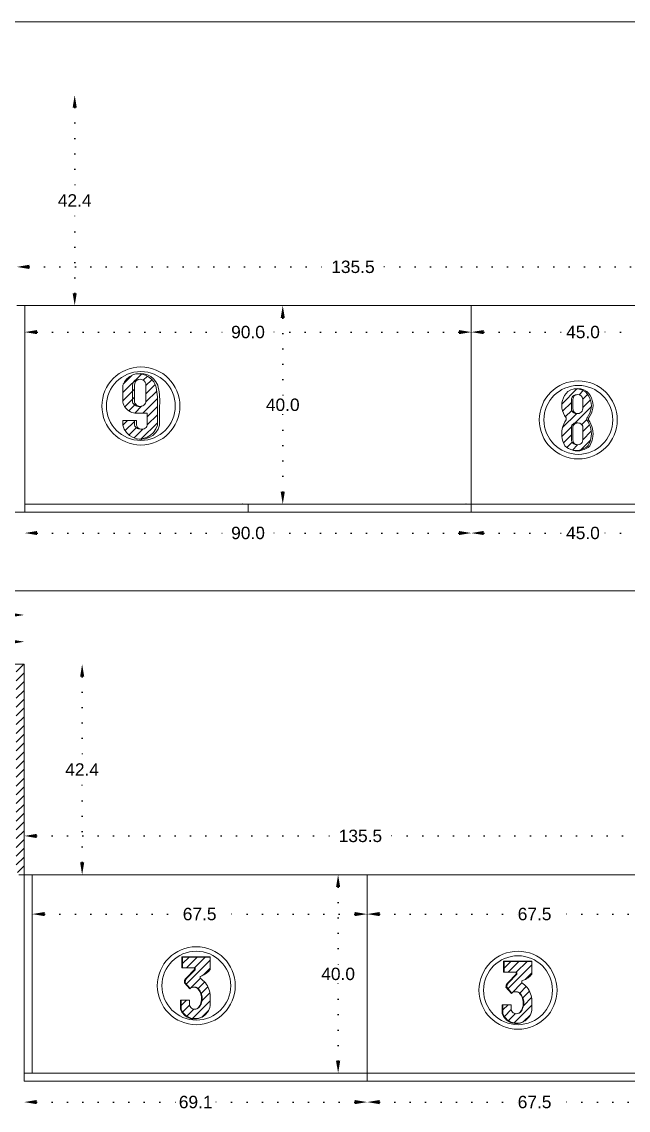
# Model space of a CAD drawing. Header units: inches. Extents: x 104 to 9740, y 936 to 6735.
# Drawn here: x 3613.3 to 3735.6, y 2143.8 to 2363.1 of the extents above; entities that cross this region are included whole.
import ezdxf

# ---------------------------------------------------------------- set-up
doc = ezdxf.new("R2010")
doc.units = ezdxf.units.IN
doc.header["$MEASUREMENT"] = 0
doc.linetypes.add('ACAD_ISO07W100', pattern=[3, 0, -3])
doc.styles.get("Standard").update_dxf_attribs({"font": 'arial.ttf'})
doc.dimstyles.new('Copy of Standard', dxfattribs={"dimtxt": 2.5, "dimasz": 2.5, "dimexe": 0.18, "dimexo": 0.0625, "dimgap": 0.09, "dimtad": 0, "dimtih": 1, "dimtoh": 1, "dimdec": 1, "dimzin": 0, "dimdsep": 46, "dimtxsty": 'Standard', "dimcen": 0.09, "dimse1": 1, "dimse2": 1, "dimadec": 0, "dimazin": 0, "dimtfac": 1, "dimtdec": 1, "dimtix": 1, "dimtofl": 0, "dimtmove": 0, "dimatfit": 3, "dimfxl": 1, "dimtolj": 1, "dimtzin": 0, "dimarcsym": 0})

# ---------------------------------------------------------------- blocks, each defined once
blk = doc.blocks.new('*D350')
at = {"color": 0, "linetype": 'ACAD_ISO07W100', "lineweight": -2, "transparency": 16777216}
for p, q in [((3624.01, 2345.81), (3624.01, 2328.45)), ((3624.01, 2308.41), (3624.01, 2325.76))]:
    blk.add_line(p, q, dxfattribs=at)
at = {"color": 0, "transparency": 16777216}
for points in [[(3623.6, 2345.81), (3624.43, 2345.81), (3624.01, 2348.31)], [(3623.6, 2308.41), (3624.43, 2308.41), (3624.01, 2305.91)]]:
    blk.add_solid(points, dxfattribs=at)
at = {"layer": 'Defpoints', "color": 0, "transparency": 16777216}
for p in [(3612.34, 2348.31), (3624.01, 2348.31), (3612.34, 2305.91)]:
    blk.add_point(p, dxfattribs=at)
at = {"color": 0, "lineweight": 20, "transparency": 16777216, "insert": (3624.01, 2327.11), "char_height": 2.5, "attachment_point": 5}
blk.add_mtext('\\A1;42.4', dxfattribs=at)
blk = doc.blocks.new('*D357')
at = {"color": 0, "linetype": 'ACAD_ISO07W100', "lineweight": -2, "transparency": 16777216}
for p, q in [((3614.84, 2313.71), (3675.89, 2313.71)), ((3745.34, 2313.71), (3684.29, 2313.71))]:
    blk.add_line(p, q, dxfattribs=at)
at = {"color": 0, "transparency": 16777216}
for points in [[(3614.84, 2314.13), (3614.84, 2313.29), (3612.34, 2313.71)], [(3745.34, 2314.13), (3745.34, 2313.29), (3747.84, 2313.71)]]:
    blk.add_solid(points, dxfattribs=at)
at = {"layer": 'Defpoints', "color": 0, "transparency": 16777216}
for p in [(3747.84, 2313.71), (3612.34, 2305.91), (3747.84, 2305.91)]:
    blk.add_point(p, dxfattribs=at)
at = {"color": 0, "lineweight": 20, "transparency": 16777216, "insert": (3680.09, 2313.71), "char_height": 2.5, "attachment_point": 5}
blk.add_mtext('\\A1;135.5', dxfattribs=at)
blk = doc.blocks.new('*D329')
at = {"color": 0, "linetype": 'ACAD_ISO07W100', "lineweight": -2, "transparency": 16777216}
for p, q in [((3706.44, 2300.57), (3723.07, 2300.57)), ((3746.44, 2300.57), (3729.84, 2300.57))]:
    blk.add_line(p, q, dxfattribs=at)
at = {"color": 0, "transparency": 16777216}
for points in [[(3706.44, 2300.99), (3706.44, 2300.15), (3703.94, 2300.57)], [(3746.44, 2300.99), (3746.44, 2300.15), (3748.94, 2300.57)]]:
    blk.add_solid(points, dxfattribs=at)
at = {"layer": 'Defpoints', "color": 0, "transparency": 16777216}
for p in [(3748.94, 2300.57), (3703.94, 2265.91), (3748.94, 2265.91)]:
    blk.add_point(p, dxfattribs=at)
at = {"color": 0, "lineweight": 20, "transparency": 16777216, "insert": (3726.45, 2300.57), "char_height": 2.5, "attachment_point": 5}
blk.add_mtext('\\A1;45.0', dxfattribs=at)
blk = doc.blocks.new('*D358')
at = {"color": 0, "linetype": 'ACAD_ISO07W100', "lineweight": -2, "transparency": 16777216}
for p, q in [((3616.44, 2300.57), (3655.61, 2300.57)), ((3701.44, 2300.57), (3662.28, 2300.57))]:
    blk.add_line(p, q, dxfattribs=at)
at = {"color": 0, "transparency": 16777216}
for points in [[(3616.44, 2300.99), (3616.44, 2300.15), (3613.94, 2300.57)], [(3701.44, 2300.99), (3701.44, 2300.15), (3703.94, 2300.57)]]:
    blk.add_solid(points, dxfattribs=at)
at = {"layer": 'Defpoints', "color": 0, "transparency": 16777216}
for p in [(3613.94, 2305.91), (3703.94, 2305.91), (3613.94, 2300.57)]:
    blk.add_point(p, dxfattribs=at)
at = {"color": 0, "lineweight": 20, "transparency": 16777216, "insert": (3658.94, 2300.57), "char_height": 2.5, "attachment_point": 5}
blk.add_mtext('\\A1;90.0', dxfattribs=at)
blk = doc.blocks.new('*D359')
at = {"color": 0, "linetype": 'ACAD_ISO07W100', "lineweight": -2, "transparency": 16777216}
for p, q in [((3616.44, 2260.08), (3655.61, 2260.08)), ((3701.44, 2260.08), (3662.28, 2260.08))]:
    blk.add_line(p, q, dxfattribs=at)
at = {"color": 0, "transparency": 16777216}
for points in [[(3616.44, 2260.5), (3616.44, 2259.67), (3613.94, 2260.08)], [(3701.44, 2260.5), (3701.44, 2259.67), (3703.94, 2260.08)]]:
    blk.add_solid(points, dxfattribs=at)
at = {"layer": 'Defpoints', "color": 0, "transparency": 16777216}
for p in [(3703.94, 2265.91), (3613.94, 2264.31), (3703.94, 2260.08)]:
    blk.add_point(p, dxfattribs=at)
at = {"color": 0, "lineweight": 20, "transparency": 16777216, "insert": (3658.94, 2260.08), "char_height": 2.5, "attachment_point": 5}
blk.add_mtext('\\A1;90.0', dxfattribs=at)
blk = doc.blocks.new('*D360')
at = {"color": 0, "linetype": 'ACAD_ISO07W100', "lineweight": -2, "transparency": 16777216}
for p, q in [((3706.44, 2260.08), (3723.06, 2260.08)), ((3746.44, 2260.08), (3729.83, 2260.08))]:
    blk.add_line(p, q, dxfattribs=at)
at = {"color": 0, "transparency": 16777216}
for points in [[(3706.44, 2260.5), (3706.44, 2259.67), (3703.94, 2260.08)], [(3746.44, 2260.5), (3746.44, 2259.67), (3748.94, 2260.08)]]:
    blk.add_solid(points, dxfattribs=at)
at = {"layer": 'Defpoints', "color": 0, "transparency": 16777216}
for p in [(3703.94, 2264.31), (3748.94, 2264.31), (3703.94, 2260.08)]:
    blk.add_point(p, dxfattribs=at)
at = {"color": 0, "lineweight": 20, "transparency": 16777216, "insert": (3726.44, 2260.08), "char_height": 2.5, "attachment_point": 5}
blk.add_mtext('\\A1;45.0', dxfattribs=at)
blk = doc.blocks.new('*D330')
at = {"color": 0, "linetype": 'ACAD_ISO07W100', "lineweight": -2, "transparency": 16777216}
for p, q in [((3665.94, 2303.41), (3665.94, 2287.27)), ((3665.94, 2268.41), (3665.94, 2284.54))]:
    blk.add_line(p, q, dxfattribs=at)
at = {"color": 0, "transparency": 16777216}
for points in [[(3665.52, 2303.41), (3666.36, 2303.41), (3665.94, 2305.91)], [(3665.52, 2268.41), (3666.36, 2268.41), (3665.94, 2265.91)]]:
    blk.add_solid(points, dxfattribs=at)
at = {"layer": 'Defpoints', "color": 0, "transparency": 16777216}
for p in [(3658.94, 2305.91), (3658.94, 2265.91), (3665.94, 2265.91)]:
    blk.add_point(p, dxfattribs=at)
at = {"color": 0, "lineweight": 20, "transparency": 16777216, "insert": (3665.94, 2285.91), "char_height": 2.5, "attachment_point": 5}
blk.add_mtext('\\A1;40.0', dxfattribs=at)
blk = doc.blocks.new('*D373')
at = {"color": 0, "linetype": 'ACAD_ISO07W100', "lineweight": -2, "transparency": 16777216}
for p, q in [((3625.51, 2231.13), (3625.51, 2213.78)), ((3625.51, 2193.73), (3625.51, 2211.09))]:
    blk.add_line(p, q, dxfattribs=at)
at = {"color": 0, "transparency": 16777216}
for points in [[(3625.1, 2231.13), (3625.93, 2231.13), (3625.51, 2233.63)], [(3625.1, 2193.73), (3625.93, 2193.73), (3625.51, 2191.23)]]:
    blk.add_solid(points, dxfattribs=at)
at = {"layer": 'Defpoints', "color": 0, "transparency": 16777216}
for p in [(3613.84, 2233.63), (3625.51, 2233.63), (3613.84, 2191.23)]:
    blk.add_point(p, dxfattribs=at)
at = {"color": 0, "lineweight": 20, "transparency": 16777216, "insert": (3625.51, 2212.43), "char_height": 2.5, "attachment_point": 5}
blk.add_mtext('\\A1;42.4', dxfattribs=at)
blk = doc.blocks.new('*D374')
at = {"color": 0, "linetype": 'ACAD_ISO07W100', "lineweight": -2, "transparency": 16777216}
for p, q in [((3580.84, 2243.57), (3592.75, 2243.57)), ((3611.34, 2243.57), (3599.44, 2243.57))]:
    blk.add_line(p, q, dxfattribs=at)
at = {"color": 0, "transparency": 16777216}
for points in [[(3580.84, 2243.99), (3580.84, 2243.16), (3578.34, 2243.57)], [(3611.34, 2243.99), (3611.34, 2243.16), (3613.84, 2243.57)]]:
    blk.add_solid(points, dxfattribs=at)
at = {"layer": 'Defpoints', "color": 0, "transparency": 16777216}
for p in [(3613.84, 2243.57), (3578.34, 2233.63), (3613.84, 2233.63)]:
    blk.add_point(p, dxfattribs=at)
at = {"color": 0, "lineweight": 20, "transparency": 16777216, "insert": (3596.09, 2243.57), "char_height": 2.5, "attachment_point": 5}
blk.add_mtext('\\A1;35.5', dxfattribs=at)
blk = doc.blocks.new('*D375')
at = {"color": 0, "linetype": 'ACAD_ISO07W100', "lineweight": -2, "transparency": 16777216}
for p, q in [((3424.24, 2238.18), (3513.85, 2238.18)), ((3611.34, 2238.18), (3521.74, 2238.18))]:
    blk.add_line(p, q, dxfattribs=at)
at = {"color": 0, "transparency": 16777216}
for points in [[(3424.24, 2238.6), (3424.24, 2237.76), (3421.74, 2238.18)], [(3611.34, 2238.6), (3611.34, 2237.76), (3613.84, 2238.18)]]:
    blk.add_solid(points, dxfattribs=at)
at = {"layer": 'Defpoints', "color": 0, "transparency": 16777216}
for p in [(3421.74, 2238.18), (3421.74, 2233.63), (3613.84, 2233.63)]:
    blk.add_point(p, dxfattribs=at)
at = {"color": 0, "lineweight": 20, "transparency": 16777216, "insert": (3517.79, 2238.18), "char_height": 2.5, "attachment_point": 5}
blk.add_mtext('\\A1;192.1', dxfattribs=at)
blk = doc.blocks.new('*D379')
at = {"color": 0, "linetype": 'ACAD_ISO07W100', "lineweight": -2, "transparency": 16777216}
for p, q in [((3616.34, 2199.04), (3677.39, 2199.04)), ((3746.84, 2199.04), (3685.79, 2199.04))]:
    blk.add_line(p, q, dxfattribs=at)
at = {"color": 0, "transparency": 16777216}
for points in [[(3616.34, 2199.45), (3616.34, 2198.62), (3613.84, 2199.04)], [(3746.84, 2199.45), (3746.84, 2198.62), (3749.34, 2199.04)]]:
    blk.add_solid(points, dxfattribs=at)
at = {"layer": 'Defpoints', "color": 0, "transparency": 16777216}
for p in [(3749.34, 2199.04), (3613.84, 2191.23), (3749.34, 2191.23)]:
    blk.add_point(p, dxfattribs=at)
at = {"color": 0, "lineweight": 20, "transparency": 16777216, "insert": (3681.59, 2199.04), "char_height": 2.5, "attachment_point": 5}
blk.add_mtext('\\A1;135.5', dxfattribs=at)
blk = doc.blocks.new('*D337')
at = {"color": 0, "linetype": 'ACAD_ISO07W100', "lineweight": -2, "transparency": 16777216}
for p, q in [((3607.65, 2188.73), (3607.65, 2172.6)), ((3607.65, 2153.73), (3607.65, 2169.87))]:
    blk.add_line(p, q, dxfattribs=at)
at = {"color": 0, "transparency": 16777216}
for points in [[(3607.24, 2188.73), (3608.07, 2188.73), (3607.65, 2191.23)], [(3607.24, 2153.73), (3608.07, 2153.73), (3607.65, 2151.23)]]:
    blk.add_solid(points, dxfattribs=at)
at = {"layer": 'Defpoints', "color": 0, "transparency": 16777216}
for p in [(3613.84, 2191.23), (3607.65, 2151.23), (3613.84, 2151.23)]:
    blk.add_point(p, dxfattribs=at)
at = {"color": 0, "lineweight": 20, "transparency": 16777216, "insert": (3607.65, 2171.23), "char_height": 2.5, "attachment_point": 5}
blk.add_mtext('\\A1;40.0', dxfattribs=at)
blk = doc.blocks.new('*D338')
at = {"color": 0, "linetype": 'ACAD_ISO07W100', "lineweight": -2, "transparency": 16777216}
for p, q in [((3617.94, 2183.29), (3645.84, 2183.29)), ((3680.44, 2183.29), (3652.55, 2183.29))]:
    blk.add_line(p, q, dxfattribs=at)
at = {"color": 0, "transparency": 16777216}
for points in [[(3617.94, 2183.71), (3617.94, 2182.88), (3615.44, 2183.29)], [(3680.44, 2183.71), (3680.44, 2182.88), (3682.94, 2183.29)]]:
    blk.add_solid(points, dxfattribs=at)
at = {"layer": 'Defpoints', "color": 0, "transparency": 16777216}
for p in [(3615.44, 2191.23), (3682.94, 2191.23), (3682.94, 2183.29)]:
    blk.add_point(p, dxfattribs=at)
at = {"color": 0, "lineweight": 20, "transparency": 16777216, "insert": (3649.19, 2183.29), "char_height": 2.5, "attachment_point": 5}
blk.add_mtext('\\A1;67.5', dxfattribs=at)
blk = doc.blocks.new('*D339')
at = {"color": 0, "linetype": 'ACAD_ISO07W100', "lineweight": -2, "transparency": 16777216}
for p, q in [((3685.44, 2183.29), (3713.34, 2183.29)), ((3747.94, 2183.29), (3720.05, 2183.29))]:
    blk.add_line(p, q, dxfattribs=at)
at = {"color": 0, "transparency": 16777216}
for points in [[(3685.44, 2183.71), (3685.44, 2182.88), (3682.94, 2183.29)], [(3747.94, 2183.71), (3747.94, 2182.88), (3750.44, 2183.29)]]:
    blk.add_solid(points, dxfattribs=at)
at = {"layer": 'Defpoints', "color": 0, "transparency": 16777216}
for p in [(3682.94, 2191.23), (3750.44, 2191.23), (3750.44, 2183.29)]:
    blk.add_point(p, dxfattribs=at)
at = {"color": 0, "lineweight": 20, "transparency": 16777216, "insert": (3716.69, 2183.29), "char_height": 2.5, "attachment_point": 5}
blk.add_mtext('\\A1;67.5', dxfattribs=at)
blk = doc.blocks.new('*D387')
at = {"color": 0, "linetype": 'ACAD_ISO07W100', "lineweight": -2, "transparency": 16777216}
for p, q in [((3616.34, 2145.41), (3645.29, 2145.41)), ((3680.44, 2145.41), (3651.5, 2145.41))]:
    blk.add_line(p, q, dxfattribs=at)
at = {"color": 0, "transparency": 16777216}
for points in [[(3616.34, 2145.83), (3616.34, 2144.99), (3613.84, 2145.41)], [(3680.44, 2145.83), (3680.44, 2144.99), (3682.94, 2145.41)]]:
    blk.add_solid(points, dxfattribs=at)
at = {"layer": 'Defpoints', "color": 0, "transparency": 16777216}
for p in [(3613.84, 2149.63), (3682.94, 2151.23), (3682.94, 2145.41)]:
    blk.add_point(p, dxfattribs=at)
at = {"color": 0, "lineweight": 20, "transparency": 16777216, "insert": (3648.39, 2145.41), "char_height": 2.5, "attachment_point": 5}
blk.add_mtext('\\A1;69.1', dxfattribs=at)
blk = doc.blocks.new('*D388')
at = {"color": 0, "linetype": 'ACAD_ISO07W100', "lineweight": -2, "transparency": 16777216}
for p, q in [((3685.44, 2145.41), (3713.34, 2145.41)), ((3747.94, 2145.41), (3720.05, 2145.41))]:
    blk.add_line(p, q, dxfattribs=at)
at = {"color": 0, "transparency": 16777216}
for points in [[(3685.44, 2145.83), (3685.44, 2144.99), (3682.94, 2145.41)], [(3747.94, 2145.83), (3747.94, 2144.99), (3750.44, 2145.41)]]:
    blk.add_solid(points, dxfattribs=at)
at = {"layer": 'Defpoints', "color": 0, "transparency": 16777216}
for p in [(3682.94, 2151.23), (3750.44, 2149.63), (3750.44, 2145.41)]:
    blk.add_point(p, dxfattribs=at)
at = {"color": 0, "lineweight": 20, "transparency": 16777216, "insert": (3716.69, 2145.41), "char_height": 2.5, "attachment_point": 5}
blk.add_mtext('\\A1;67.5', dxfattribs=at)
blk = doc.blocks.new('*D730')
at = {"color": 0, "linetype": 'ACAD_ISO07W100', "lineweight": -2, "transparency": 16777216}
for p, q in [((3677.1, 2188.73), (3677.1, 2172.6)), ((3677.1, 2153.73), (3677.1, 2169.87))]:
    blk.add_line(p, q, dxfattribs=at)
at = {"color": 0, "transparency": 16777216}
for points in [[(3676.68, 2188.73), (3677.52, 2188.73), (3677.1, 2191.23)], [(3676.68, 2153.73), (3677.52, 2153.73), (3677.1, 2151.23)]]:
    blk.add_solid(points, dxfattribs=at)
at = {"layer": 'Defpoints', "color": 0, "transparency": 16777216}
for p in [(3677.1, 2191.23), (3682.94, 2191.23), (3682.94, 2151.23)]:
    blk.add_point(p, dxfattribs=at)
at = {"color": 0, "lineweight": 20, "transparency": 16777216, "insert": (3677.1, 2171.23), "char_height": 2.5, "attachment_point": 5}
blk.add_mtext('\\A1;40.0', dxfattribs=at)

msp = doc.modelspace()

# ---------------------------------------------------------------- hatches: boundary and pattern name
at = {"lineweight": 20}
h = msp.add_hatch(dxfattribs=at)
h.set_pattern_fill('ANSI31', color=256, scale=9.218651)
h.set_pattern_definition([(45, (3032.6386, 2831.3148), (-0.8148213, 0.8148213), [])])
h.paths.add_polyline_path([(3640.67, 2285.61), (3640.68, 2285.78), (3640.7, 2286.21), (3640.7, 2286.64), (3640.69, 2287.07), (3640.67, 2287.5), (3640.64, 2288.01), (3640.58, 2288.48), (3640.51, 2288.94), (3640.41, 2289.41), (3640.29, 2289.87), (3639.94, 2290.52), (3639.47, 2291.09), (3638.9, 2291.56), (3638.25, 2291.9), (3637.54, 2292.12), (3636.81, 2292.19), (3636.36, 2292.15), (3635.76, 2291.96), (3635.1, 2291.61), (3634.52, 2291.14), (3634.05, 2290.56), (3633.7, 2289.91), (3633.7, 2286.47), (3633.78, 2286.16), (3633.9, 2285.87), (3634.05, 2285.58), (3634.24, 2285.32), (3634.45, 2285.08), (3634.69, 2284.86), (3634.95, 2284.68), (3635.23, 2284.52), (3635.52, 2284.4), (3635.83, 2284.31), (3636.15, 2284.25), (3636.2, 2284.25), (3638.2, 2284.25), (3638.62, 2284.24), (3638.62, 2281.79), (3638.52, 2281.57), (3638.39, 2281.38), (3638.21, 2281.22), (3638.01, 2281.11), (3637.78, 2281.03), (3637.54, 2281.01), (3637.31, 2281.03), (3636.9, 2281.08), (3636.68, 2281.15), (3636.47, 2281.27), (3636.3, 2281.43), (3636.16, 2281.62), (3636.07, 2281.83), (3636.07, 2282.77), (3633.7, 2282.77), (3633.7, 2281.79), (3634, 2281.01), (3634.47, 2280.32), (3635.07, 2279.74), (3635.79, 2279.31), (3636.48, 2279.08), (3637, 2279.02), (3637.82, 2279.11), (3638.6, 2279.38), (3639.31, 2279.8), (3639.91, 2280.37), (3640.37, 2281.06), (3640.67, 2281.83)])
h.paths.add_polyline_path([(3638.13, 2286.02), (3637.94, 2285.85), (3637.72, 2285.71), (3637.47, 2285.63), (3637.22, 2285.6), (3636.96, 2285.63), (3636.71, 2285.71), (3636.49, 2285.85), (3636.3, 2286.02), (3636.16, 2286.24), (3636.06, 2286.47), (3636.06, 2289.91), (3636.1, 2290.21), (3636.21, 2290.48), (3636.4, 2290.72), (3636.64, 2290.91), (3636.92, 2291.02), (3637.22, 2291.06), (3637.51, 2291.02), (3637.79, 2290.91), (3638.03, 2290.72), (3638.22, 2290.48), (3638.33, 2290.21), (3638.37, 2289.91), (3638.37, 2286.47), (3638.27, 2286.24)], flags=16)
h = msp.add_hatch(dxfattribs=at)
h.set_pattern_fill('ANSI31', color=256, scale=9.218651)
h.set_pattern_definition([(45, (3103.1404, 2828.9644), (-0.8148213, 0.8148213), [])])
h.paths.add_polyline_path([(3727.22, 2283.24), (3727.28, 2283.31), (3727.58, 2283.74), (3727.82, 2284.21), (3727.99, 2284.7), (3728.1, 2285.21), (3728.13, 2285.74), (3728.1, 2286.26), (3727.99, 2286.77), (3727.82, 2287.27), (3727.58, 2287.73), (3727.28, 2288.16), (3726.92, 2288.55), (3726.33, 2288.88), (3725.69, 2289.08), (3725.01, 2289.15), (3724.5, 2289.1), (3723.99, 2288.94), (3723.39, 2288.6), (3723.03, 2288.21), (3722.73, 2287.78), (3722.49, 2287.31), (3722.31, 2286.81), (3722.2, 2286.29), (3722.17, 2285.76), (3722.2, 2285.23), (3722.31, 2284.72), (3722.49, 2284.22), (3722.73, 2283.75), (3723.03, 2283.31), (3723.09, 2283.25), (3723.09, 2282.92), (3722.82, 2282.5), (3722.59, 2282.04), (3722.4, 2281.57), (3722.27, 2281.08), (3722.19, 2280.58), (3722.17, 2280.07), (3722.19, 2279.57), (3722.27, 2279.07), (3722.4, 2278.58), (3722.59, 2278.1), (3722.82, 2277.65), (3723.17, 2277.35), (3723.55, 2277.1), (3723.97, 2276.91), (3724.37, 2276.77), (3724.56, 2276.74), (3725.01, 2276.71), (3725.47, 2276.74), (3725.92, 2276.82), (3726.35, 2276.97), (3726.76, 2277.16), (3727.14, 2277.41), (3727.49, 2277.7), (3727.72, 2278.15), (3727.9, 2278.62), (3728.03, 2279.11), (3728.11, 2279.6), (3728.13, 2280.1), (3728.11, 2280.6), (3728.03, 2281.1), (3727.9, 2281.59), (3727.72, 2282.05), (3727.49, 2282.5), (3727.22, 2282.92)])
h.paths.add_polyline_path([(3725.81, 2282.2), (3726, 2282.1), (3726.16, 2281.97), (3726.3, 2281.81), (3726.4, 2281.63), (3726.4, 2278.85), (3726.37, 2278.59), (3726.27, 2278.35), (3726.11, 2278.15), (3725.9, 2277.99), (3725.66, 2277.89), (3725.4, 2277.85), (3725.15, 2277.89), (3724.84, 2277.94), (3724.61, 2278.04), (3724.4, 2278.19), (3724.24, 2278.4), (3724.14, 2278.64), (3724.11, 2278.89), (3724.11, 2281.64), (3724.21, 2281.82), (3724.35, 2281.98), (3724.51, 2282.11), (3724.69, 2282.2), (3724.89, 2282.26), (3725.1, 2282.28), (3725.4, 2282.27), (3725.61, 2282.25)], flags=16)
h.paths.add_polyline_path([(3725.66, 2284.18), (3725.4, 2284.14), (3725.1, 2284.13), (3724.84, 2284.17), (3724.61, 2284.27), (3724.4, 2284.42), (3724.24, 2284.63), (3724.14, 2284.87), (3724.11, 2285.12), (3724.11, 2286.95), (3724.14, 2287.21), (3724.24, 2287.45), (3724.4, 2287.66), (3724.61, 2287.81), (3724.84, 2287.91), (3725.15, 2287.96), (3725.4, 2287.99), (3725.66, 2287.96), (3725.9, 2287.86), (3726.11, 2287.7), (3726.27, 2287.49), (3726.37, 2287.25), (3726.4, 2286.99), (3726.4, 2285.14), (3726.37, 2284.88), (3726.27, 2284.64), (3726.11, 2284.44), (3725.9, 2284.28)], flags=16)
h = msp.add_hatch(dxfattribs=at)
h.set_pattern_fill('ANSI31', color=256, scale=10)
h.set_pattern_definition([(45, (1876.976, -105.9893), (-0.8838835, 0.8838835), [])])
h.paths.add_polyline_path([(3612.24, 2192.03), (3612.74, 2191.23), (3613.84, 2191.23), (3613.84, 2233.63), (3612.24, 2233.63)])
h = msp.add_hatch(dxfattribs=at)
h.set_pattern_fill('ANSI31', color=256, scale=9.218651)
h.set_pattern_definition([(45, (2936.7674, 2714.2647), (-0.8148213, 0.8148213), [])])
h.paths.add_polyline_path([(3651.32, 2174.64), (3645.76, 2174.64), (3645.76, 2172.49), (3648.18, 2172.49), (3648.32, 2172.45), (3648.32, 2172.09), (3646.6, 2170.35), (3646.49, 2170.23), (3646.45, 2170.16), (3646.4, 2170.09), (3646.37, 2170.02), (3646.34, 2169.94), (3646.31, 2169.87), (3646.29, 2169.79), (3646.27, 2169.71), (3646.26, 2169.54), (3646.26, 2169.46), (3647.27, 2168.29), (3647.3, 2168.32), (3647.43, 2168.41), (3647.56, 2168.48), (3647.71, 2168.53), (3647.86, 2168.57), (3648.02, 2168.58), (3648.15, 2168.58), (3648.31, 2168.57), (3648.46, 2168.54), (3648.6, 2168.48), (3648.74, 2168.41), (3648.86, 2168.32), (3648.97, 2168.21), (3649.16, 2167.98), (3649.32, 2167.73), (3649.46, 2167.47), (3649.57, 2167.19), (3649.64, 2166.9), (3649.69, 2166.61), (3649.71, 2166.31), (3649.69, 2166.02), (3649.65, 2165.72), (3649.57, 2165.44), (3649.47, 2165.16), (3649.33, 2164.89), (3649.24, 2164.69), (3649.11, 2164.52), (3648.94, 2164.38), (3648.75, 2164.27), (3648.62, 2164.23), (3648.41, 2164.16), (3648.19, 2164.14), (3647.97, 2164.16), (3647.76, 2164.23), (3647.57, 2164.34), (3647.4, 2164.48), (3647.27, 2164.66), (3647.17, 2164.85), (3647.17, 2165.96), (3645.49, 2165.96), (3645.49, 2164.16), (3645.61, 2163.88), (3645.76, 2163.61), (3645.93, 2163.36), (3646.13, 2163.13), (3646.36, 2162.92), (3646.6, 2162.74), (3646.86, 2162.58), (3647.13, 2162.45), (3647.42, 2162.34), (3647.72, 2162.27), (3648.02, 2162.23), (3648.33, 2162.22), (3648.69, 2162.25), (3649.05, 2162.32), (3649.41, 2162.44), (3649.67, 2162.55), (3649.94, 2162.72), (3650.24, 2162.95), (3650.51, 2163.21), (3650.74, 2163.49), (3650.95, 2163.81), (3651.11, 2164.14), (3651.24, 2164.49), (3651.32, 2164.85), (3651.32, 2166.74), (3651.3, 2167.1), (3651.26, 2167.46), (3651.18, 2167.82), (3651.07, 2168.16), (3650.94, 2168.5), (3650.77, 2168.82), (3650.58, 2169.13), (3650.36, 2169.42), (3650.12, 2169.69), (3649.86, 2169.94), (3649.57, 2170.17), (3649.27, 2170.37), (3649.27, 2170.74), (3649.47, 2170.8), (3649.66, 2170.88), (3649.86, 2170.97), (3650.04, 2171.06), (3650.22, 2171.16), (3650.4, 2171.28), (3650.57, 2171.4), (3650.73, 2171.53), (3650.89, 2171.66), (3651.04, 2171.81), (3651.18, 2171.96), (3651.32, 2172.12)])
h = msp.add_hatch(dxfattribs=at)
h.set_pattern_fill('ANSI31', color=256, scale=9.218651)
h.set_pattern_definition([(45, (3001.594, 2713.3481), (-0.8148213, 0.8148213), [])])
h.paths.add_polyline_path([(3716.15, 2173.73), (3710.58, 2173.73), (3710.58, 2171.57), (3713.01, 2171.57), (3713.14, 2171.53), (3713.14, 2171.17), (3711.43, 2169.44), (3711.32, 2169.31), (3711.27, 2169.24), (3711.23, 2169.17), (3711.19, 2169.1), (3711.16, 2169.03), (3711.14, 2168.95), (3711.11, 2168.87), (3711.1, 2168.79), (3711.08, 2168.63), (3711.09, 2168.54), (3712.09, 2167.37), (3712.13, 2167.4), (3712.25, 2167.49), (3712.39, 2167.56), (3712.54, 2167.62), (3712.69, 2167.65), (3712.84, 2167.66), (3712.98, 2167.66), (3713.13, 2167.65), (3713.28, 2167.62), (3713.43, 2167.57), (3713.56, 2167.49), (3713.69, 2167.4), (3713.8, 2167.3), (3713.99, 2167.07), (3714.15, 2166.82), (3714.29, 2166.55), (3714.39, 2166.27), (3714.47, 2165.99), (3714.52, 2165.69), (3714.53, 2165.4), (3714.52, 2165.1), (3714.48, 2164.81), (3714.4, 2164.52), (3714.29, 2164.24), (3714.16, 2163.97), (3714.07, 2163.78), (3713.93, 2163.6), (3713.77, 2163.46), (3713.58, 2163.35), (3713.45, 2163.31), (3713.24, 2163.25), (3713.02, 2163.22), (3712.8, 2163.25), (3712.59, 2163.31), (3712.4, 2163.42), (3712.23, 2163.56), (3712.1, 2163.74), (3712, 2163.94), (3712, 2165.04), (3710.32, 2165.04), (3710.32, 2163.24), (3710.44, 2162.96), (3710.58, 2162.7), (3710.76, 2162.45), (3710.96, 2162.22), (3711.18, 2162.01), (3711.42, 2161.82), (3711.69, 2161.66), (3711.96, 2161.53), (3712.25, 2161.43), (3712.54, 2161.36), (3712.85, 2161.31), (3713.15, 2161.3), (3713.52, 2161.33), (3713.88, 2161.41), (3714.23, 2161.52), (3714.49, 2161.64), (3714.77, 2161.8), (3715.07, 2162.03), (3715.33, 2162.29), (3715.57, 2162.58), (3715.77, 2162.89), (3715.94, 2163.22), (3716.06, 2163.58), (3716.15, 2163.94), (3716.15, 2165.82), (3716.13, 2166.19), (3716.08, 2166.55), (3716.01, 2166.9), (3715.9, 2167.25), (3715.76, 2167.58), (3715.6, 2167.91), (3715.41, 2168.22), (3715.19, 2168.51), (3714.95, 2168.78), (3714.68, 2169.03), (3714.4, 2169.25), (3714.1, 2169.45), (3714.1, 2169.82), (3714.3, 2169.89), (3714.49, 2169.96), (3714.68, 2170.05), (3714.87, 2170.14), (3715.05, 2170.25), (3715.23, 2170.36), (3715.4, 2170.48), (3715.56, 2170.61), (3715.72, 2170.75), (3715.87, 2170.89), (3716.01, 2171.04), (3716.15, 2171.2)])

# ---------------------------------------------------------------- linework, layer by layer
for p, q in [((3808.74, 2363.11), (3404.34, 2363.11)), ((3747.84, 2305.91), (3612.34, 2305.91)), ((3613.94, 2305.91), (3613.94, 2264.31)), ((3703.94, 2265.91), (3703.94, 2305.91)), ((3725.2, 2282.25), (3724.99, 2282.2)), ((3725.4, 2282.27), (3725.2, 2282.25)), ((3747.84, 2265.91), (3613.94, 2265.91)), ((3658.94, 2265.91), (3658.94, 2264.31)), ((3703.94, 2265.91), (3703.94, 2264.31)), ((3747.84, 2264.31), (3611.24, 2264.31)), ((3810.24, 2248.43), (3405.84, 2248.43)), ((3421.74, 2233.63), (3613.84, 2233.63)), ((3613.84, 2233.63), (3578.34, 2233.63)), ((3613.84, 2233.63), (3613.84, 2191.23)), ((3613.84, 2191.23), (3612.74, 2191.23)), ((3613.84, 2192.03), (3613.84, 2149.63)), ((3749.34, 2191.23), (3613.84, 2191.23)), ((3615.44, 2191.23), (3615.44, 2151.23)), ((3682.94, 2149.63), (3682.94, 2191.23)), ((3645.6, 2174.7), (3645.6, 2172.49)), ((3645.76, 2174.64), (3645.76, 2172.49)), ((3710.43, 2173.79), (3710.43, 2171.57)), ((3710.58, 2173.73), (3710.58, 2171.57)), ((3645.6, 2172.49), (3645.76, 2172.49)), ((3645.76, 2172.49), (3648.18, 2172.49)), ((3648.18, 2172.49), (3648.32, 2172.45)), ((3648.32, 2172.45), (3648.32, 2172.09)), ((3710.43, 2171.57), (3710.58, 2171.57)), ((3710.58, 2171.57), (3713.01, 2171.57)), ((3713.01, 2171.57), (3713.14, 2171.53)), ((3713.14, 2171.53), (3713.14, 2171.17)), ((3648.62, 2164.23), (3648.41, 2164.16)), ((3713.45, 2163.31), (3713.24, 2163.25)), ((3750.44, 2151.23), (3613.84, 2151.23)), ((3749.34, 2149.63), (3613.84, 2149.63))]:
    msp.add_line(p, q, dxfattribs=at)
for points in [[(3635.76, 2291.96), (3636.36, 2292.15), (3636.47, 2292.18), (3637.22, 2292.25), (3637.96, 2292.18), (3638.67, 2291.96), (3639.33, 2291.61), (3639.91, 2291.14), (3640.38, 2290.56), (3640.74, 2289.91), (3640.86, 2289.44), (3640.95, 2288.97), (3641.03, 2288.5), (3641.08, 2288.03), (3641.12, 2287.52), (3641.14, 2287.08), (3641.15, 2286.65), (3641.14, 2286.21), (3641.13, 2285.78), (3641.12, 2285.6), (3641.12, 2281.79), (3640.82, 2281.01), (3640.35, 2280.32), (3639.74, 2279.74), (3639.03, 2279.31), (3638.24, 2279.05), (3637.54, 2278.97)], [(3636.48, 2279.08), (3637, 2279.02), (3637.82, 2279.11), (3638.6, 2279.38), (3639.31, 2279.8), (3639.91, 2280.37), (3640.37, 2281.06), (3640.67, 2281.83), (3640.67, 2285.61), (3640.68, 2285.78), (3640.7, 2286.21), (3640.7, 2286.64), (3640.69, 2287.07), (3640.67, 2287.5), (3640.64, 2288.01), (3640.58, 2288.48), (3640.51, 2288.94), (3640.41, 2289.41), (3640.29, 2289.87), (3639.94, 2290.52), (3639.47, 2291.09), (3638.9, 2291.56), (3638.25, 2291.9), (3637.54, 2292.12), (3636.81, 2292.19), (3636.36, 2292.15)], [(3635.76, 2291.96), (3635.1, 2291.61), (3634.52, 2291.14), (3634.05, 2290.56), (3633.7, 2289.91), (3633.7, 2286.47), (3633.78, 2286.16), (3633.9, 2285.87), (3634.05, 2285.58), (3634.24, 2285.32), (3634.45, 2285.08), (3634.69, 2284.86), (3634.95, 2284.68), (3635.23, 2284.52), (3635.52, 2284.4), (3635.83, 2284.31), (3636.15, 2284.25), (3636.2, 2284.25), (3636.47, 2284.24), (3638.62, 2284.24)], [(3636.81, 2291.01), (3636.51, 2290.97), (3636.23, 2290.86), (3636, 2290.68), (3635.81, 2290.44), (3635.7, 2290.16), (3635.66, 2289.87), (3635.66, 2286.47), (3635.76, 2286.23), (3635.9, 2286.02), (3636.09, 2285.85), (3636.31, 2285.71), (3636.55, 2285.63), (3636.81, 2285.61), (3637.22, 2285.6), (3637.47, 2285.63), (3637.72, 2285.71), (3637.94, 2285.85), (3638.13, 2286.02), (3638.27, 2286.24), (3638.37, 2286.47), (3638.37, 2289.91)], [(3638.37, 2289.91), (3638.33, 2290.21), (3638.22, 2290.48), (3638.03, 2290.72), (3637.79, 2290.91), (3637.51, 2291.02), (3637.22, 2291.06), (3636.92, 2291.02), (3636.64, 2290.91), (3636.4, 2290.72), (3636.21, 2290.48), (3636.1, 2290.21), (3636.06, 2289.91), (3636.06, 2286.47), (3636.16, 2286.24), (3636.3, 2286.02), (3636.49, 2285.85), (3636.71, 2285.71), (3636.96, 2285.63), (3637.22, 2285.6)], [(3723.09, 2282.92), (3723.09, 2283.25), (3723.03, 2283.31), (3722.73, 2283.75), (3722.49, 2284.22), (3722.31, 2284.72), (3722.2, 2285.23), (3722.17, 2285.76), (3722.2, 2286.29), (3722.31, 2286.81), (3722.49, 2287.31), (3722.73, 2287.78), (3723.03, 2288.21), (3723.39, 2288.6), (3723.99, 2288.94), (3724.5, 2289.1), (3724.64, 2289.14)], [(3724.37, 2276.77), (3724.56, 2276.74), (3725.01, 2276.71), (3725.47, 2276.74), (3725.92, 2276.82), (3726.35, 2276.97), (3726.76, 2277.16), (3727.14, 2277.41), (3727.49, 2277.7), (3727.72, 2278.15), (3727.9, 2278.62), (3728.03, 2279.11), (3728.11, 2279.6), (3728.13, 2280.1), (3728.11, 2280.6), (3728.03, 2281.1), (3727.9, 2281.59), (3727.72, 2282.05), (3727.49, 2282.5), (3727.22, 2282.92), (3727.22, 2283.24), (3727.28, 2283.31), (3727.58, 2283.74), (3727.82, 2284.21), (3727.99, 2284.7), (3728.1, 2285.21), (3728.13, 2285.74), (3728.1, 2286.26), (3727.99, 2286.77), (3727.82, 2287.27), (3727.58, 2287.73), (3727.28, 2288.16), (3726.92, 2288.55), (3726.33, 2288.88), (3725.69, 2289.08), (3725.01, 2289.15), (3724.5, 2289.1)], [(3725.15, 2287.96), (3724.9, 2287.86), (3724.7, 2287.7), (3724.54, 2287.49), (3724.44, 2287.25), (3724.4, 2286.99), (3724.4, 2285.14), (3724.44, 2284.88), (3724.54, 2284.64), (3724.7, 2284.44), (3724.9, 2284.28), (3725.15, 2284.18), (3725.4, 2284.14)], [(3727.54, 2282.92), (3727.54, 2283.25), (3727.6, 2283.31), (3727.91, 2283.75), (3728.15, 2284.22), (3728.32, 2284.72), (3728.43, 2285.23), (3728.47, 2285.76), (3728.43, 2286.29), (3728.32, 2286.81), (3728.15, 2287.31), (3727.91, 2287.78), (3727.6, 2288.21), (3727.24, 2288.6), (3726.65, 2288.94), (3726, 2289.14), (3725.32, 2289.21), (3724.64, 2289.14)], [(3637.54, 2281.01), (3637.78, 2281.03), (3638.01, 2281.11), (3638.21, 2281.22), (3638.39, 2281.38), (3638.52, 2281.57), (3638.62, 2281.79), (3638.62, 2284.24), (3638.2, 2284.25), (3636.2, 2284.25)], [(3637.41, 2278.95), (3636.58, 2279.05), (3636.48, 2279.08), (3635.79, 2279.31), (3635.07, 2279.74), (3634.47, 2280.32), (3634, 2281.01), (3633.7, 2281.79), (3633.7, 2282.77), (3636.07, 2282.77), (3636.47, 2282.77), (3636.47, 2281.79), (3636.57, 2281.57), (3636.7, 2281.38), (3636.88, 2281.22), (3637.08, 2281.11), (3637.31, 2281.03)], [(3637.54, 2281.01), (3637.31, 2281.03), (3636.9, 2281.08), (3636.68, 2281.15), (3636.47, 2281.27), (3636.3, 2281.43), (3636.16, 2281.62), (3636.07, 2281.83), (3636.07, 2282.77)], [(3723.09, 2282.92), (3722.82, 2282.5), (3722.59, 2282.04), (3722.4, 2281.57), (3722.27, 2281.08), (3722.19, 2280.58), (3722.17, 2280.07), (3722.19, 2279.57), (3722.27, 2279.07), (3722.4, 2278.58), (3722.59, 2278.1), (3722.82, 2277.65), (3723.17, 2277.35), (3723.55, 2277.1), (3723.97, 2276.91), (3724.37, 2276.77), (3724.41, 2276.76)], [(3724.99, 2282.2), (3724.81, 2282.1), (3724.64, 2281.97), (3724.51, 2281.81), (3724.4, 2281.63), (3724.4, 2278.85), (3724.44, 2278.59), (3724.54, 2278.35), (3724.7, 2278.15), (3724.9, 2277.99), (3725.15, 2277.89)], [(3724.41, 2276.76), (3724.86, 2276.67), (3725.32, 2276.64), (3725.78, 2276.67), (3726.23, 2276.76), (3726.66, 2276.91), (3727.08, 2277.1), (3727.47, 2277.35), (3727.82, 2277.65), (3728.05, 2278.1), (3728.23, 2278.58), (3728.36, 2279.07), (3728.44, 2279.57), (3728.47, 2280.07), (3728.44, 2280.58), (3728.36, 2281.08), (3728.23, 2281.57), (3728.05, 2282.04), (3727.82, 2282.5), (3727.54, 2282.92)], [(3650.24, 2162.95), (3650.51, 2163.21), (3650.74, 2163.49), (3650.95, 2163.81), (3651.11, 2164.14), (3651.24, 2164.49), (3651.32, 2164.85), (3651.32, 2166.74), (3651.3, 2167.1), (3651.26, 2167.46), (3651.18, 2167.82), (3651.07, 2168.16), (3650.94, 2168.5), (3650.77, 2168.82), (3650.58, 2169.13), (3650.36, 2169.42), (3650.12, 2169.69), (3649.86, 2169.94), (3649.57, 2170.17), (3649.27, 2170.37), (3649.27, 2170.74), (3649.47, 2170.8), (3649.66, 2170.88), (3649.86, 2170.97), (3650.04, 2171.06), (3650.22, 2171.16), (3650.4, 2171.28), (3650.57, 2171.4), (3650.73, 2171.53), (3650.89, 2171.66), (3651.04, 2171.81), (3651.18, 2171.96), (3651.32, 2172.12), (3651.32, 2174.64)], [(3715.07, 2162.03), (3715.33, 2162.29), (3715.57, 2162.58), (3715.77, 2162.89), (3715.94, 2163.22), (3716.06, 2163.58), (3716.15, 2163.94), (3716.15, 2165.82), (3716.13, 2166.19), (3716.08, 2166.55), (3716.01, 2166.9), (3715.9, 2167.25), (3715.76, 2167.58), (3715.6, 2167.91), (3715.41, 2168.22), (3715.19, 2168.51), (3714.95, 2168.78), (3714.68, 2169.03), (3714.4, 2169.25), (3714.1, 2169.45), (3714.1, 2169.82), (3714.3, 2169.89), (3714.49, 2169.96), (3714.68, 2170.05), (3714.87, 2170.14), (3715.05, 2170.25), (3715.23, 2170.36), (3715.4, 2170.48), (3715.56, 2170.61), (3715.72, 2170.75), (3715.87, 2170.89), (3716.01, 2171.04), (3716.15, 2171.2), (3716.15, 2173.73)], [(3648.18, 2172.12), (3646.45, 2170.37), (3646.34, 2170.24), (3646.3, 2170.18), (3646.25, 2170.11), (3646.22, 2170.03), (3646.18, 2169.96), (3646.16, 2169.88), (3646.14, 2169.8), (3646.12, 2169.72), (3646.11, 2169.55), (3646.11, 2169.47), (3647.19, 2168.21), (3647.27, 2168.29), (3647.3, 2168.32), (3647.43, 2168.41), (3647.56, 2168.48), (3647.71, 2168.53), (3647.86, 2168.57), (3648.02, 2168.58)], [(3648.18, 2172.49), (3648.18, 2172.12), (3648.32, 2172.09), (3646.6, 2170.35), (3646.49, 2170.23), (3646.45, 2170.16), (3646.4, 2170.09), (3646.37, 2170.02), (3646.34, 2169.94), (3646.31, 2169.87), (3646.29, 2169.79), (3646.27, 2169.71), (3646.26, 2169.54), (3646.26, 2169.46), (3647.27, 2168.29)], [(3713.01, 2171.57), (3713.01, 2171.2), (3713.14, 2171.17), (3711.43, 2169.44), (3711.32, 2169.31), (3711.27, 2169.24), (3711.23, 2169.17), (3711.19, 2169.1), (3711.16, 2169.03), (3711.14, 2168.95), (3711.11, 2168.87), (3711.1, 2168.79), (3711.08, 2168.63), (3711.09, 2168.54), (3712.09, 2167.37)], [(3713.01, 2171.2), (3711.28, 2169.45), (3711.17, 2169.33), (3711.12, 2169.26), (3711.08, 2169.19), (3711.04, 2169.12), (3711.01, 2169.04), (3710.98, 2168.96), (3710.96, 2168.88), (3710.95, 2168.8), (3710.93, 2168.63), (3710.93, 2168.55), (3712.01, 2167.29), (3712.09, 2167.37), (3712.13, 2167.4), (3712.25, 2167.49), (3712.39, 2167.56), (3712.54, 2167.62), (3712.69, 2167.65), (3712.84, 2167.66)], [(3648.41, 2164.16), (3648.19, 2164.14), (3647.97, 2164.16), (3647.76, 2164.23), (3647.57, 2164.34), (3647.4, 2164.48), (3647.27, 2164.66), (3647.17, 2164.85), (3647.17, 2165.96), (3645.49, 2165.96), (3645.33, 2165.96), (3645.33, 2164.12), (3645.45, 2163.83), (3645.6, 2163.56), (3645.78, 2163.31), (3645.98, 2163.08), (3646.2, 2162.87), (3646.45, 2162.68), (3646.71, 2162.52), (3646.99, 2162.39), (3647.28, 2162.28), (3647.58, 2162.21), (3647.89, 2162.17), (3648.19, 2162.16), (3648.57, 2162.19), (3648.93, 2162.26), (3649.28, 2162.37), (3649.62, 2162.53), (3649.67, 2162.55), (3649.94, 2162.72), (3650.24, 2162.95)], [(3645.49, 2165.96), (3645.49, 2164.16), (3645.61, 2163.88), (3645.76, 2163.61), (3645.93, 2163.36), (3646.13, 2163.13), (3646.36, 2162.92), (3646.6, 2162.74), (3646.86, 2162.58), (3647.13, 2162.45), (3647.42, 2162.34), (3647.72, 2162.27), (3648.02, 2162.23), (3648.33, 2162.22), (3648.69, 2162.25), (3649.05, 2162.32), (3649.41, 2162.44), (3649.67, 2162.55)], [(3713.24, 2163.25), (3713.02, 2163.22), (3712.8, 2163.25), (3712.59, 2163.31), (3712.4, 2163.42), (3712.23, 2163.56), (3712.1, 2163.74), (3712, 2163.94), (3712, 2165.04), (3710.32, 2165.04), (3710.16, 2165.04), (3710.16, 2163.2), (3710.28, 2162.92), (3710.43, 2162.65), (3710.6, 2162.39), (3710.81, 2162.16), (3711.03, 2161.95), (3711.28, 2161.76), (3711.54, 2161.6), (3711.82, 2161.47), (3712.11, 2161.37), (3712.41, 2161.29), (3712.71, 2161.25), (3713.02, 2161.24), (3713.39, 2161.27), (3713.76, 2161.34), (3714.11, 2161.46), (3714.45, 2161.61), (3714.49, 2161.64), (3714.77, 2161.8), (3715.07, 2162.03)], [(3710.32, 2165.04), (3710.32, 2163.24), (3710.44, 2162.96), (3710.58, 2162.7), (3710.76, 2162.45), (3710.96, 2162.22), (3711.18, 2162.01), (3711.42, 2161.82), (3711.69, 2161.66), (3711.96, 2161.53), (3712.25, 2161.43), (3712.54, 2161.36), (3712.85, 2161.31), (3713.15, 2161.3), (3713.52, 2161.33), (3713.88, 2161.41), (3714.23, 2161.52), (3714.49, 2161.64)]]:
    msp.add_lwpolyline(points, dxfattribs=at)
for points in [[(3724.84, 2284.17), (3724.61, 2284.27), (3724.4, 2284.42), (3724.24, 2284.63), (3724.14, 2284.87), (3724.11, 2285.12), (3724.11, 2286.95), (3724.14, 2287.21), (3724.24, 2287.45), (3724.4, 2287.66), (3724.61, 2287.81), (3724.84, 2287.91), (3725.15, 2287.96), (3725.4, 2287.99), (3725.66, 2287.96), (3725.9, 2287.86), (3726.11, 2287.7), (3726.27, 2287.49), (3726.37, 2287.25), (3726.4, 2286.99), (3726.4, 2285.14), (3726.37, 2284.88), (3726.27, 2284.64), (3726.11, 2284.44), (3725.9, 2284.28), (3725.66, 2284.18), (3725.4, 2284.14), (3725.1, 2284.13)], [(3726.11, 2278.15), (3726.27, 2278.35), (3726.37, 2278.59), (3726.4, 2278.85), (3726.4, 2281.63), (3726.3, 2281.81), (3726.16, 2281.97), (3726, 2282.1), (3725.81, 2282.2), (3725.61, 2282.25), (3725.4, 2282.27), (3725.1, 2282.28), (3724.89, 2282.26), (3724.69, 2282.2), (3724.51, 2282.11), (3724.35, 2281.98), (3724.21, 2281.82), (3724.11, 2281.64), (3724.11, 2278.89), (3724.14, 2278.64), (3724.24, 2278.4), (3724.4, 2278.19), (3724.61, 2278.04), (3724.84, 2277.94), (3725.15, 2277.89), (3725.4, 2277.85), (3725.66, 2277.89), (3725.9, 2277.99)], [(3637.54, 2278.95), (3637.54, 2278.97), (3637.41, 2278.95)], [(3645.76, 2174.64), (3651.32, 2174.64), (3651.32, 2174.7), (3645.6, 2174.7)], [(3710.58, 2173.73), (3716.15, 2173.73), (3716.15, 2173.79), (3710.43, 2173.79)], [(3648.31, 2168.57), (3648.15, 2168.58), (3648.02, 2168.58), (3648.17, 2168.57), (3648.33, 2168.53), (3648.47, 2168.48), (3648.61, 2168.41), (3648.74, 2168.32), (3648.85, 2168.21), (3649.04, 2167.98), (3649.2, 2167.72), (3649.34, 2167.46), (3649.45, 2167.18), (3649.53, 2166.89), (3649.57, 2166.59), (3649.59, 2166.29), (3649.58, 2165.99), (3649.53, 2165.69), (3649.45, 2165.4), (3649.35, 2165.12), (3649.21, 2164.85), (3649.12, 2164.66), (3648.98, 2164.48), (3648.82, 2164.34), (3648.62, 2164.23), (3648.75, 2164.27), (3648.94, 2164.38), (3649.11, 2164.52), (3649.24, 2164.69), (3649.33, 2164.89), (3649.47, 2165.16), (3649.57, 2165.44), (3649.65, 2165.72), (3649.69, 2166.02), (3649.71, 2166.31), (3649.69, 2166.61), (3649.64, 2166.9), (3649.57, 2167.19), (3649.46, 2167.47), (3649.32, 2167.73), (3649.16, 2167.98), (3648.97, 2168.21), (3648.86, 2168.32), (3648.74, 2168.41), (3648.6, 2168.48), (3648.46, 2168.54)], [(3713.13, 2167.65), (3712.98, 2167.66), (3712.84, 2167.66), (3713, 2167.65), (3713.15, 2167.62), (3713.3, 2167.56), (3713.44, 2167.49), (3713.56, 2167.4), (3713.67, 2167.29), (3713.86, 2167.06), (3714.03, 2166.81), (3714.17, 2166.54), (3714.27, 2166.26), (3714.35, 2165.97), (3714.4, 2165.67), (3714.42, 2165.37), (3714.4, 2165.07), (3714.36, 2164.78), (3714.28, 2164.49), (3714.17, 2164.21), (3714.04, 2163.94), (3713.94, 2163.74), (3713.81, 2163.56), (3713.64, 2163.42), (3713.45, 2163.31), (3713.58, 2163.35), (3713.77, 2163.46), (3713.93, 2163.6), (3714.07, 2163.78), (3714.16, 2163.97), (3714.29, 2164.24), (3714.4, 2164.52), (3714.48, 2164.81), (3714.52, 2165.1), (3714.53, 2165.4), (3714.52, 2165.69), (3714.47, 2165.99), (3714.39, 2166.27), (3714.29, 2166.55), (3714.15, 2166.82), (3713.99, 2167.07), (3713.8, 2167.3), (3713.69, 2167.4), (3713.56, 2167.49), (3713.43, 2167.57), (3713.28, 2167.62)]]:
    msp.add_lwpolyline(points, close=True, dxfattribs=at)
for centre, radius in [((3637.35, 2285.68), 7.86), ((3637.35, 2285.68), 6.94), ((3725.5, 2282.88), 7.86), ((3725.5, 2282.88), 6.94), ((3648.52, 2168.86), 7.86), ((3648.52, 2168.86), 6.94), ((3713.35, 2167.95), 7.86), ((3713.35, 2167.95), 6.94)]:
    msp.add_circle(centre, radius, dxfattribs=at)
for p in [(3657.84, 2265.91), (3702.84, 2265.91)]:
    msp.add_point(p, dxfattribs=at)

# ---------------------------------------------------------------- dimensions: what is measured, and where the dimension line sits
for base, p1, p2, angle, picture, middle in [((3624.01, 2348.31), (3612.34, 2305.91), (3612.34, 2348.31), 90, '*D350', (3624.01, 2327.11)), ((3665.94, 2265.91), (3658.94, 2305.91), (3658.94, 2265.91), 90, '*D330', (3665.94, 2285.91)), ((3625.51, 2233.63), (3613.84, 2191.23), (3613.84, 2233.63), 90, '*D373', (3625.51, 2212.43)), ((3607.65, 2151.23), (3613.84, 2191.23), (3613.84, 2151.23), 90, '*D337', (3607.65, 2171.23)), ((3677.1, 2191.23), (3682.94, 2151.23), (3682.94, 2191.23), 270, '*D730', (3677.1, 2171.23))]:
    dim = msp.add_linear_dim(base=base, p1=p1, p2=p2, angle=angle, dimstyle='Copy of Standard', dxfattribs=at)
    dim.commit()
    dim.dimension.update_dxf_attribs({"geometry": picture, "text_midpoint": middle})
for base, p1, p2, picture, middle in [((3747.84, 2313.71), (3612.34, 2305.91), (3747.84, 2305.91), '*D357', (3680.09, 2313.71)), ((3613.94, 2300.57), (3703.94, 2305.91), (3613.94, 2305.91), '*D358', (3658.94, 2300.57)), ((3703.94, 2260.08), (3613.94, 2264.31), (3703.94, 2265.91), '*D359', (3658.94, 2260.08)), ((3703.94, 2260.08), (3748.94, 2264.31), (3703.94, 2264.31), '*D360', (3726.44, 2260.08)), ((3749.34, 2199.04), (3613.84, 2191.23), (3749.34, 2191.23), '*D379', (3681.59, 2199.04)), ((3682.94, 2183.29), (3615.44, 2191.23), (3682.94, 2191.23), '*D338', (3649.19, 2183.29)), ((3750.44, 2183.29), (3682.94, 2191.23), (3750.44, 2191.23), '*D339', (3716.69, 2183.29)), ((3682.94, 2145.41), (3613.84, 2149.63), (3682.94, 2151.23), '*D387', (3648.39, 2145.41)), ((3750.44, 2145.41), (3682.94, 2151.23), (3750.44, 2149.63), '*D388', (3716.69, 2145.41))]:
    dim = msp.add_linear_dim(base=base, p1=p1, p2=p2, dimstyle='Copy of Standard', dxfattribs=at)
    dim.commit()
    dim.dimension.update_dxf_attribs({"geometry": picture, "text_midpoint": middle})
for base, p1, p2, picture, middle in [((3748.94, 2300.57), (3703.94, 2265.91), (3748.94, 2265.91), '*D329', (3726.45, 2300.57)), ((3613.84, 2243.57), (3578.34, 2233.63), (3613.84, 2233.63), '*D374', (3596.09, 2243.57)), ((3421.74, 2238.18), (3613.84, 2233.63), (3421.74, 2233.63), '*D375', (3517.79, 2238.18))]:
    dim = msp.add_linear_dim(base=base, p1=p1, p2=p2, dimstyle='Copy of Standard', dxfattribs=at)
    dim.commit()
    dim.dimension.update_dxf_attribs({"geometry": picture, "text_midpoint": middle, "dimtype": 160})

doc.saveas('drawing.dxf')
